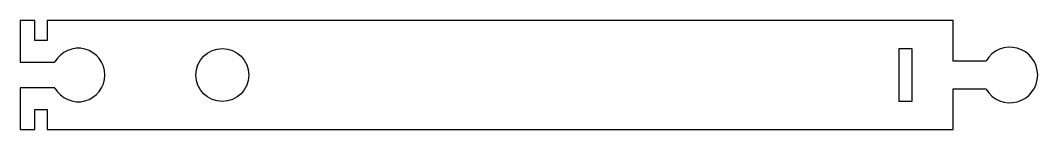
# Model space of a CAD drawing. Header units: millimetres. Extents: x -75 to 75, y -8 to 8.
import ezdxf

# ---------------------------------------------------------------- set-up
doc = ezdxf.new("R2010")
doc.units = ezdxf.units.MM
doc.layers.get('0').update_dxf_attribs({"linetype": 'CONTINUOUS'})

msp = doc.modelspace()

# ---------------------------------------------------------------- linework, layer by layer
for p, q in [((-73.29, 8.07), (-75.44, 8.07)), ((-75.44, 8.07), (-75.44, 1.92)), ((-73.29, 5.08), (-73.29, 8.07)), ((62.91, 8.07), (-71.44, 8.07)), ((-71.44, 8.07), (-71.44, 5.08)), ((62.91, 2.07), (62.91, 8.07)), ((-71.44, 5.08), (-73.29, 5.08)), ((54.91, 3.93), (56.76, 3.93)), ((54.91, -3.92), (54.91, 3.93)), ((56.76, 3.93), (56.76, -3.92)), ((-75.44, 1.92), (-70.32, 1.92)), ((67.79, 2.07), (62.91, 2.07)), ((-70.32, -1.92), (-75.44, -1.92)), ((-75.44, -1.92), (-75.44, -8.07)), ((62.91, -8.07), (62.91, -2.07)), ((62.91, -2.07), (67.79, -2.07)), ((56.76, -3.92), (54.91, -3.92)), ((-73.29, -8.07), (-73.29, -5.08)), ((-73.29, -5.08), (-71.44, -5.08)), ((-71.44, -5.08), (-71.44, -8.07)), ((-75.44, -8.07), (-73.29, -8.07)), ((-71.44, -8.07), (62.91, -8.07))]:
    msp.add_line(p, q)
msp.add_circle((-45.48, 0), 3.92)
for centre, radius, start, end in [((-66.86, 0), 3.96, -150.8835, 150.8835), ((71.33, 0), 4.11, -149.6459, 149.6459)]:
    msp.add_arc(centre, radius, start, end)

doc.saveas('drawing.dxf')
